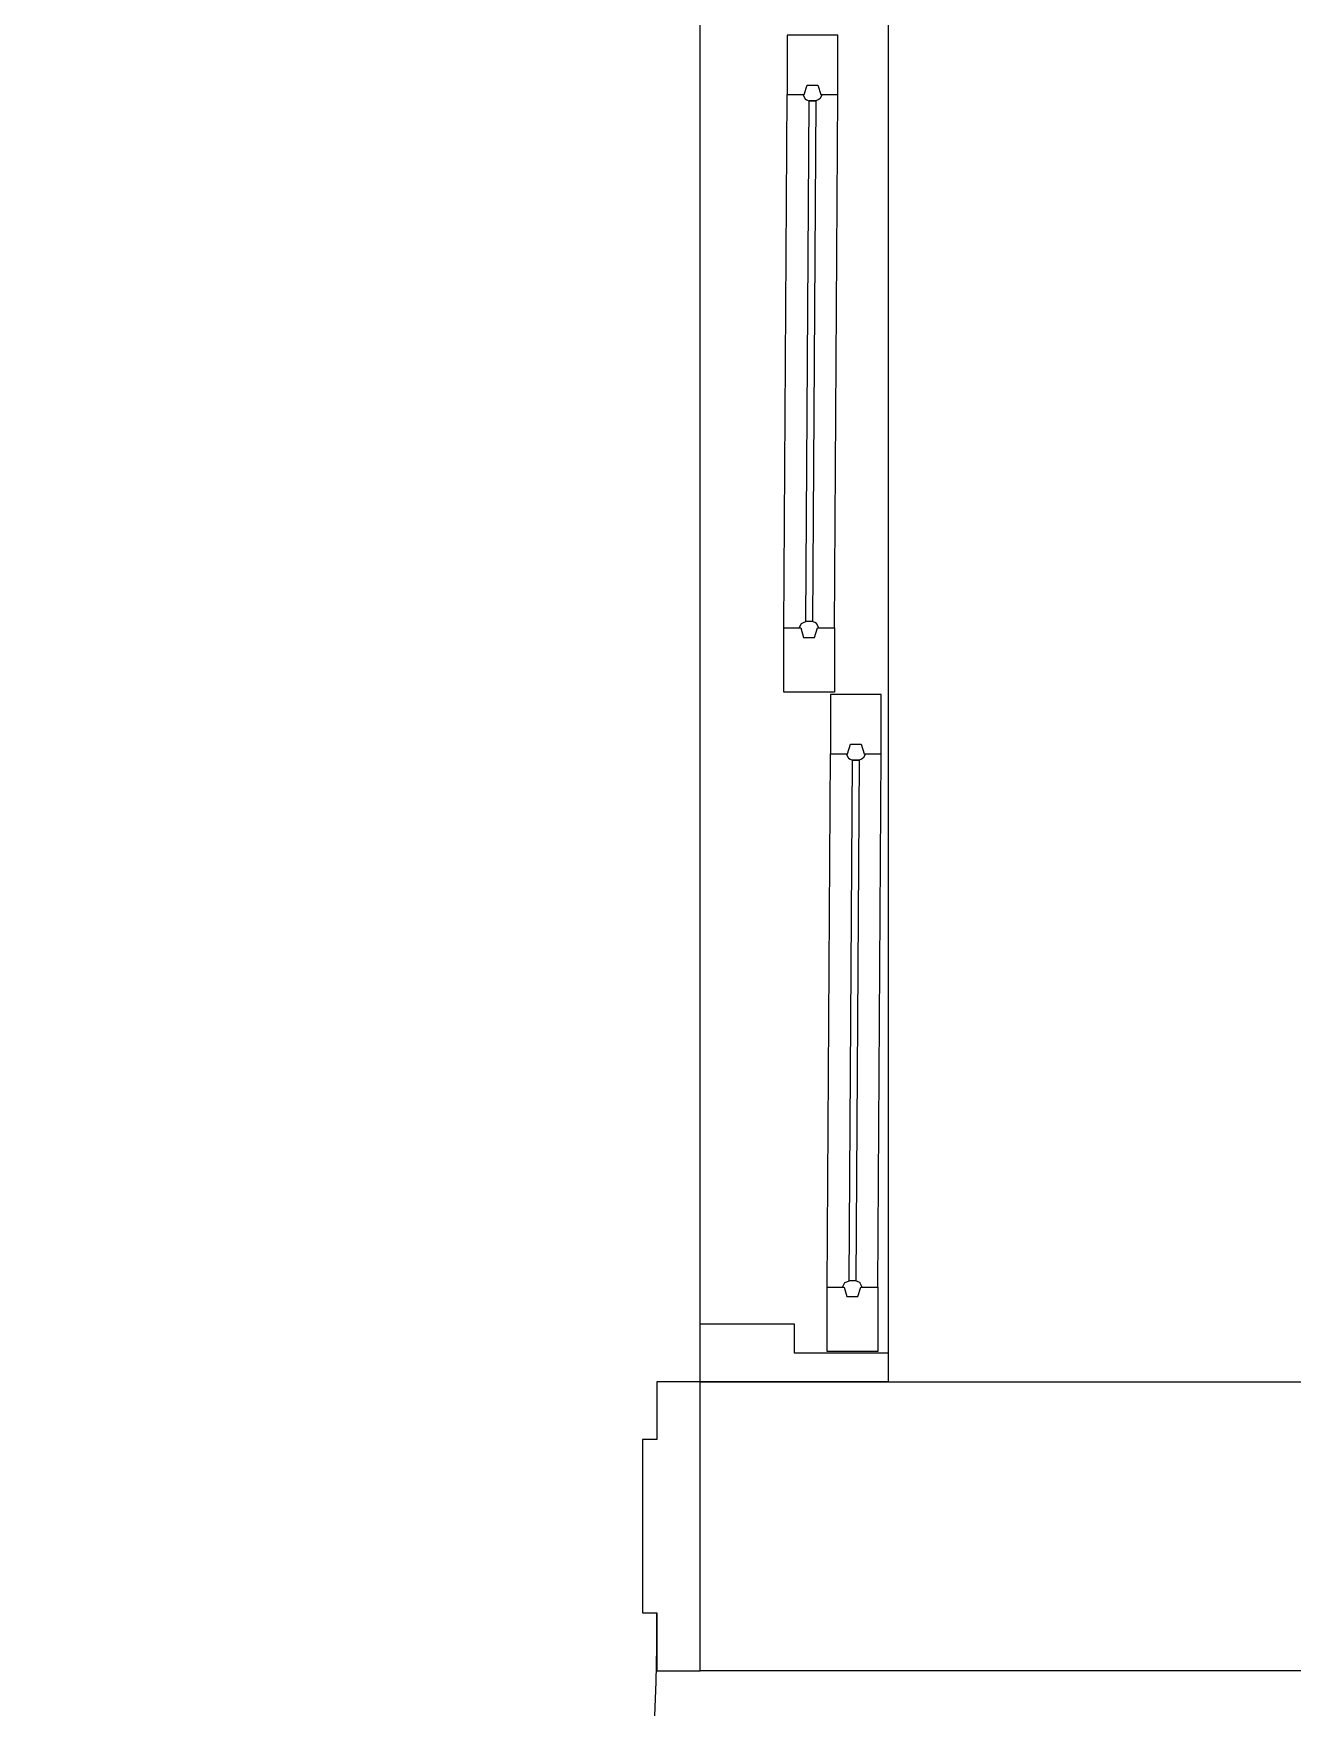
# Model space of a CAD drawing. Header units: millimetres. Extents: x -7413 to 64677, y 6112 to 38711.
# Drawn here: x 25553 to 26425, y 29143 to 30301 of the extents above; entities that cross this region are included whole.
import ezdxf

# ---------------------------------------------------------------- set-up
doc = ezdxf.new("R2010")
doc.units = ezdxf.units.MM
doc.header["$LTSCALE"] = 100
for name, color, linetype in [('CO-DO-FR', 7, 'Continuous'), ('CO-DOOR', 8, 'Continuous'), ('도면층8', 8, 'Continuous'), ('외곽선', 2, 'Continuous'), ('외부벽체선', 2, 'Continuous'), ('치수선', 1, 'Continuous')]:
    doc.layers.add(name, color=color, linetype=linetype)

# ---------------------------------------------------------------- blocks, each defined once
blk = doc.blocks.new('평면도')
at = {"layer": 'CO-DO-FR'}
blk.add_lwpolyline([(12894.1, 15922.9), (13094.1, 15922.9), (13094.1, 15952.9), (13054.1, 15952.9), (13054.1, 15962.9), (12934.1, 15962.9), (12934.1, 15952.9), (12894.1, 15952.9), (12894.1, 15922.9)], close=True, dxfattribs=at)
at = {"layer": 'CO-DOOR'}
blk.add_arc((12917.3, 16897), 944.2, 182.6756, 271.0196, dxfattribs=at)
at = {"layer": '외곽선'}
blk.add_lwpolyline([(12894.1, 15922.9), (13094.1, 15922.9), (13094.1, 11402.9), (13604.1, 11402.9), (13604.1, 11202.9), (13094.1, 11202.9), (13094.1, 9771.9), (13754.1, 9771.9), (13754.1, 9571.9), (12894.1, 9571.9), (12894.1, 15922.9)], dxfattribs=at)
at = {"layer": '외부벽체선'}
blk.add_line((12894.1, 15922.9), (13094.1, 15922.9), dxfattribs=at)

msp = doc.modelspace()

# ---------------------------------------------------------------- linework, layer by layer
at = {"layer": '도면층8'}
for p, q in [((26072.7, 29890.1), (26075, 30259.3)), ((26107.7, 29890.1), (26110.1, 30259.3)), ((26014.8, 29388.6), (26014.8, 29845.6)), ((26102.7, 29434), (26105, 29803.1)), ((26137.7, 29434), (26140.1, 29803.1)), ((26014.8, 29368.6), (26014.8, 29408.6)), ((26014.8, 29408.6), (26079.8, 29408.6)), ((26079.8, 29408.6), (26079.8, 29388.6)), ((26079.8, 29388.6), (26144.8, 29388.6)), ((26144.8, 29388.6), (26144.8, 29368.6))]:
    msp.add_line(p, q, dxfattribs=at)
for points in [[(26014.8, 29368.6), (26014.8, 30780.6), (26144.8, 30780.6), (26144.8, 29368.6)], [(26098.4, 30259.3), (26110.1, 30259.3), (26110.1, 30300.2), (26075, 30300.2), (26075, 30259.3), (26086.7, 30259.3), (26088.8, 30265.7), (26096.3, 30265.7)], [(26072.7, 29845.6), (26072.7, 29890.1), (26084.4, 29890.1), (26086.4, 29883.6), (26094, 29883.6), (26096, 29890.1), (26107.7, 29890.1), (26107.7, 29845.6)], [(26128.4, 29803.1), (26140.1, 29803.1), (26140.1, 29844.1), (26105, 29844.1), (26105, 29803.1), (26116.7, 29803.1), (26118.8, 29809.6), (26126.3, 29809.6)], [(26102.7, 29389.5), (26102.7, 29434), (26114.4, 29434), (26116.4, 29427.5), (26124, 29427.5), (26126, 29434), (26137.7, 29434), (26137.7, 29389.5)]]:
    msp.add_lwpolyline(points, close=True, dxfattribs=at)
for points in [[(26085.8, 30259.3), (26087.4, 30256.1), (26088.5, 30255.4), (26090.2, 30254.8)], [(26094.9, 30254.8), (26092.5, 29894.5), (26087.9, 29894.5), (26090.2, 30254.8), (26094.9, 30254.8), (26090.2, 30254.8)], [(26099.3, 30259.3), (26097.7, 30256.1), (26096.5, 30255.4), (26094.9, 30254.8)], [(26083.4, 29890.1), (26085, 29893.3), (26086.2, 29893.9), (26087.9, 29894.5)], [(26097, 29890.1), (26095.4, 29893.3), (26094.2, 29893.9), (26092.5, 29894.5)], [(26115.8, 29803.1), (26117.4, 29799.9), (26118.5, 29799.3), (26120.2, 29798.7)], [(26129.3, 29803.1), (26127.7, 29799.9), (26126.5, 29799.3), (26124.9, 29798.7)], [(26124.9, 29798.7), (26122.5, 29438.4), (26117.9, 29438.4), (26120.2, 29798.7), (26124.9, 29798.7), (26120.2, 29798.7)], [(26113.4, 29434), (26115, 29437.2), (26116.2, 29437.8), (26117.9, 29438.4)], [(26127, 29434), (26125.4, 29437.2), (26124.2, 29437.8), (26122.5, 29438.4)]]:
    msp.add_lwpolyline(points, dxfattribs=at)

# ---------------------------------------------------------------- block references
at = {"layer": '치수선', "rotation": 90}
msp.add_blockref('평면도', (41937.7, 16274.5), dxfattribs=at)

doc.saveas('drawing.dxf')
